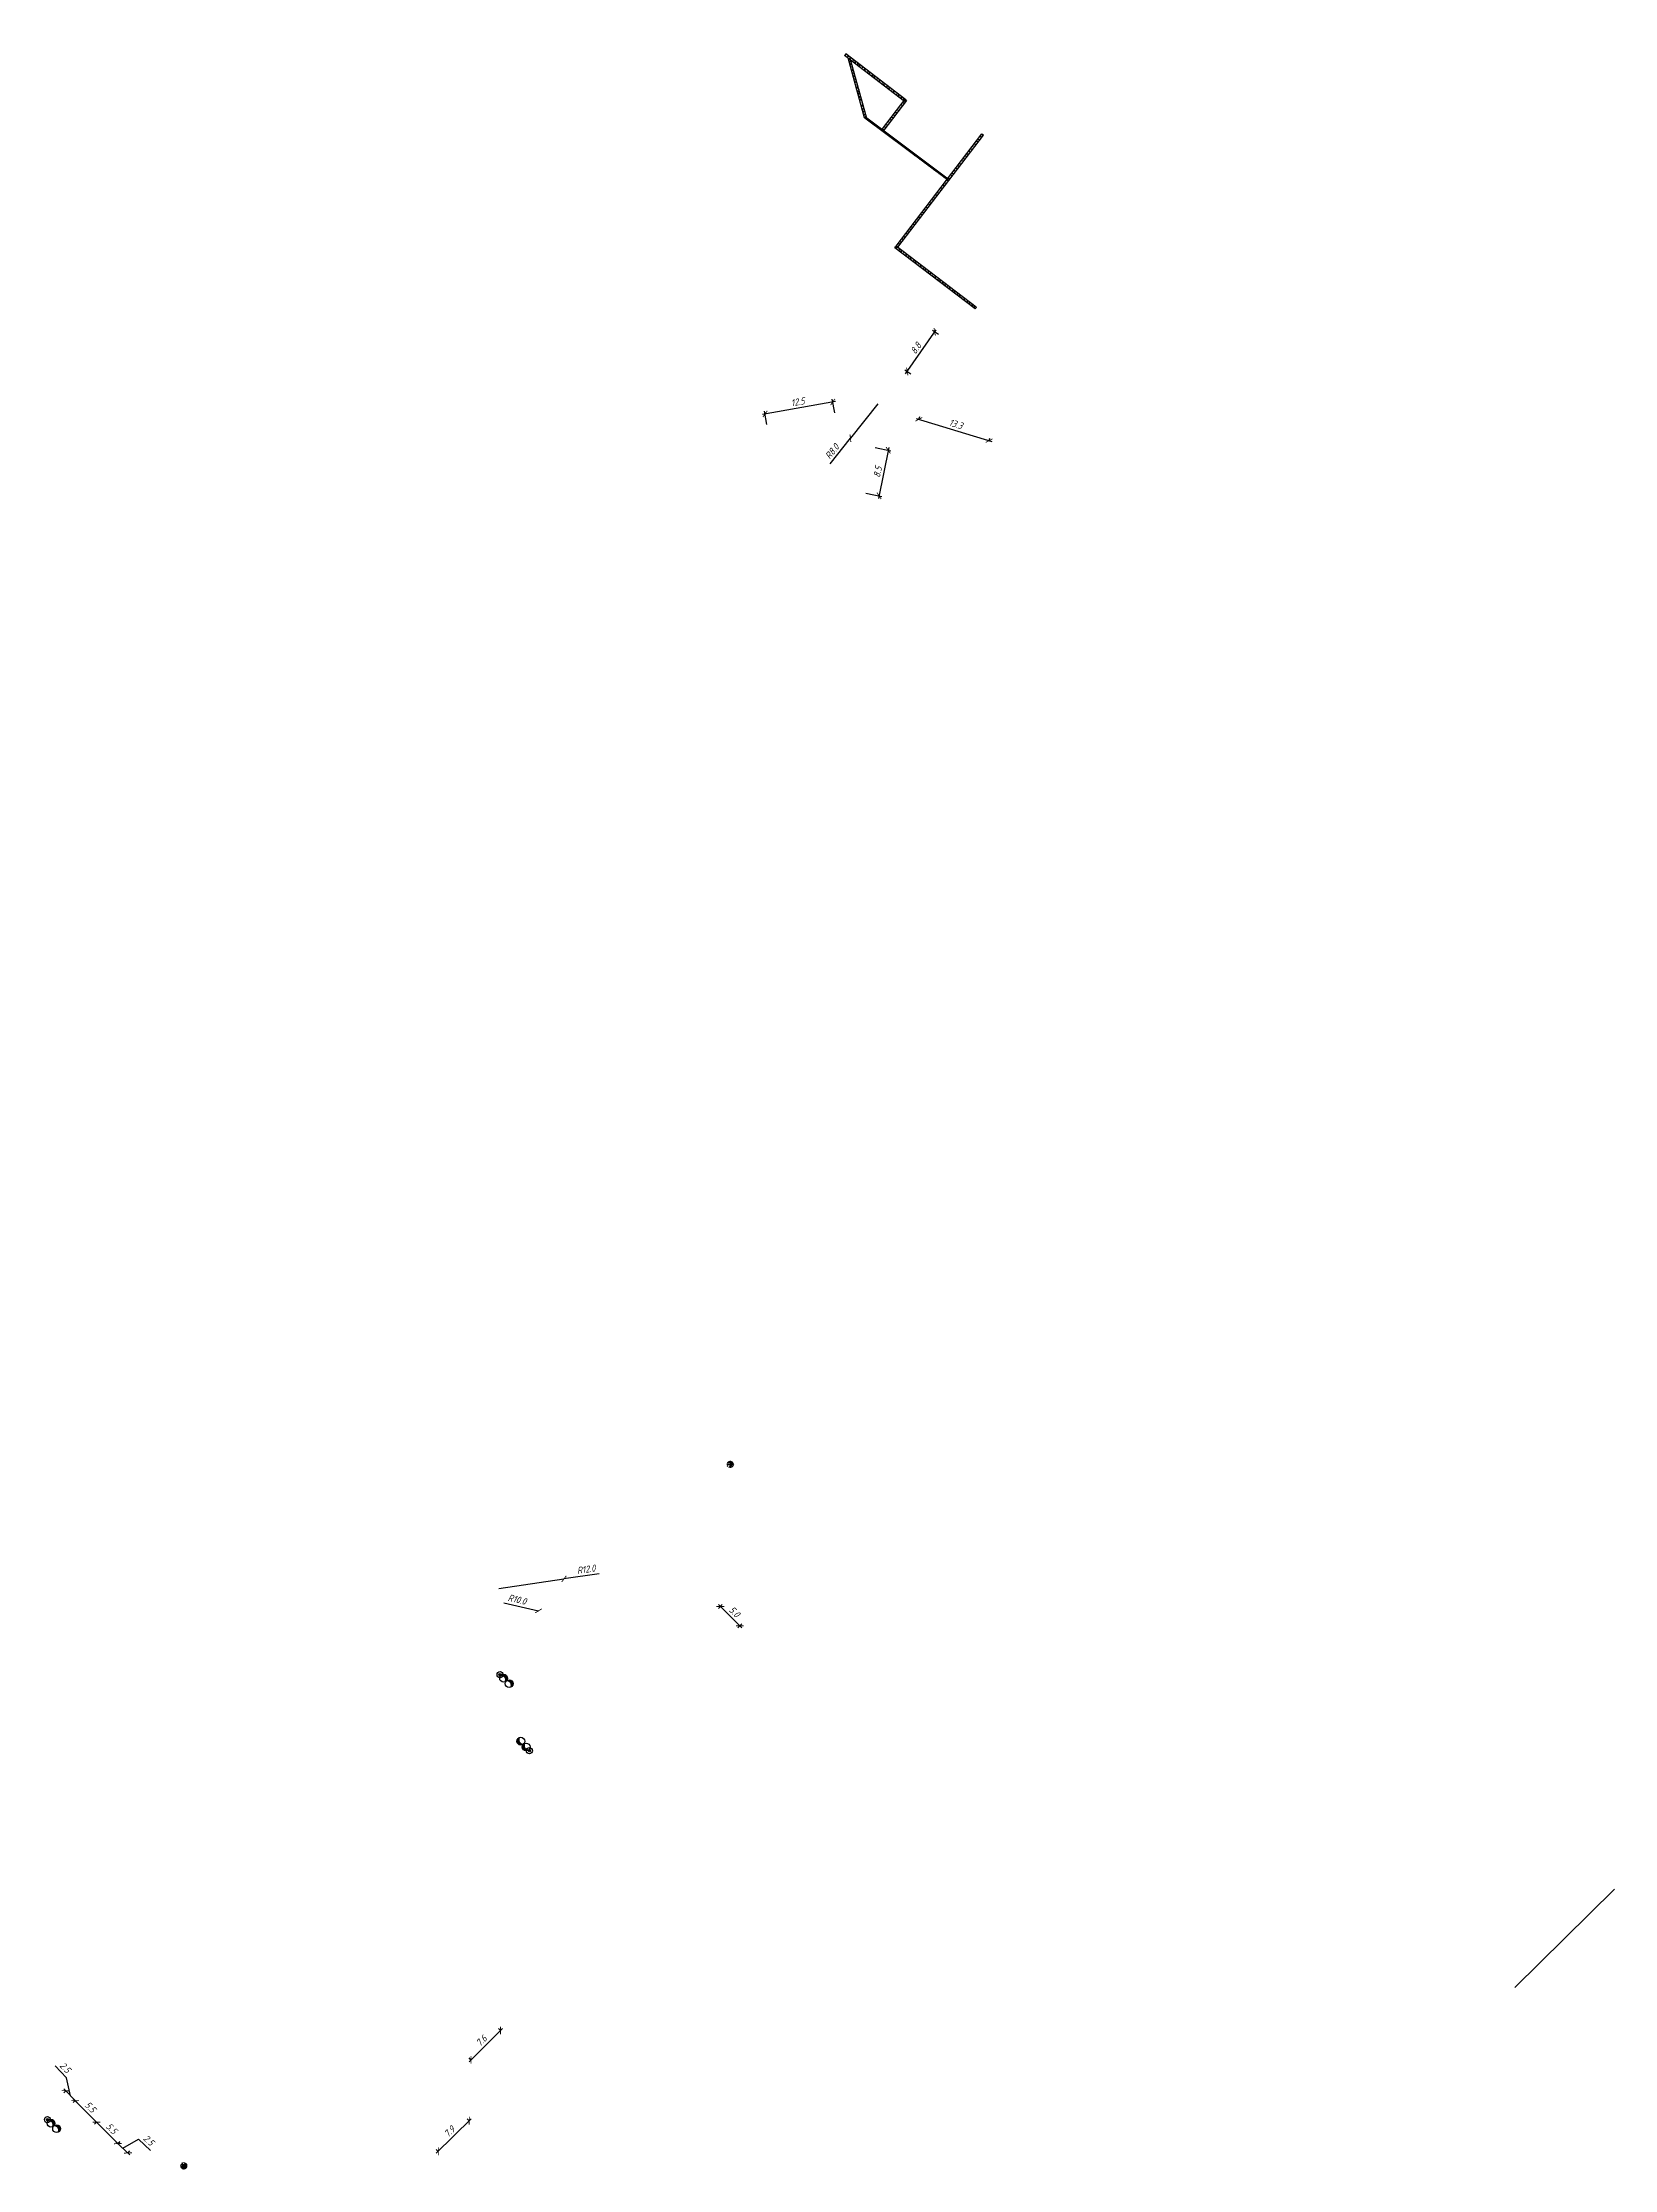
# Model space of a CAD drawing. Extents: x -2918 to -212, y 225 to 5715.
# Drawn here: x -1961.1 to -1675.4, y 952.6 to 1339.1 of the extents above; entities that cross this region are included whole.
import ezdxf
from ezdxf.enums import TextEntityAlignment as Align

# ---------------------------------------------------------------- set-up
doc = ezdxf.new("R2010")
doc.units = 0
doc.layers.get('0').update_dxf_attribs({"linetype": 'CONTINUOUS'})
doc.layers.get('DEFPOINTS').update_dxf_attribs({"linetype": 'CONTINUOUS'})
for name, color, linetype in [('_МАФ_ВЕНТ__КОЖУХ', 12, 'CONTINUOUS'), ('БР_1000_300_150', 27, 'CONTINUOUS'), ('ДВ_ГП_П_МАФ', 20, 'CONTINUOUS'), ('ДВ_ГП_П_НО_СВЕТИЛЬНИК', 1, 'CONTINUOUS'), ('ДВ_ГП_П_НО_СВЕТИЛЬНИК_КОНТ', 80, 'CONTINUOUS'), ('ДВ_ГП_П_НО_ФУТЛЯР', 180, 'CONTINUOUS'), ('ДВ_ГП_П_ОФР_РАЗМЕРЫ_ОСН', 150, 'CONTINUOUS'), ('ЭН_ПНД_110_ФУТЛЯР', 5, 'CONTINUOUS')]:
    doc.layers.add(name, color=color, linetype=linetype)
doc.styles.get("Standard").update_dxf_attribs({"font": 'arial.ttf'})
doc.styles.add('НО', font='isocpeur.ttf')
doc.styles.add('СПДС', font='isocpeur.ttf', dxfattribs={"width": 0.9, "oblique": 15})
doc.dimstyles.new('ДЕЛОВОЙ_ВЕКТОР', dxfattribs={"dimtxt": 1.25, "dimasz": 1, "dimexe": 0.5, "dimexo": 0, "dimgap": 0.5, "dimtad": 1, "dimdec": 1, "dimzin": 1, "dimtxsty": 'СПДС', "dimblk": 'ARCHTICK', "dimcen": 0, "dimdle": 0.5, "dimclrd": 150, "dimclre": 150, "dimclrt": 150, "dimazin": 3, "dimtfac": 1, "dimtdec": 1, "dimtmove": 0, "dimatfit": 3, "dimtolj": 1, "dimtzin": 9})

# ---------------------------------------------------------------- blocks, each defined once
blk = doc.blocks.new('_ARCHTICK')
at = {"color": 0, "linetype": 'BYBLOCK', "const_width": 0.15}
blk.add_lwpolyline([(-0.5, -0.5), (0.5, 0.5)], dxfattribs=at)
blk = doc.blocks.new('*D120')
at = {"color": 150}
for p, q in [((-1837.59, 1055.27), (-1838.29, 1054.56)), ((-1838.29, 1055.27), (-1834.04, 1051.04)), ((-1834.04, 1051.75), (-1834.75, 1051.04))]:
    blk.add_line(p, q, dxfattribs=at)
at = {"layer": 'DEFPOINTS', "color": 0}
for p in [(-1837.59, 1055.27), (-1834.4, 1051.39), (-1834.04, 1051.75)]:
    blk.add_point(p, dxfattribs=at)
at = {"color": 150}
for p, rotation in [((-1837.94, 1054.92), 135.1309192630172), ((-1834.4, 1051.39), 315.1309192630172)]:
    blk.add_blockref('_ARCHTICK', p, dxfattribs=dict(at, rotation=rotation))
at = {"color": 150, "insert": (-1835.37, 1053.95), "char_height": 1.25, "attachment_point": 5, "rotation": 315.1309, "style": 'СПДС'}
blk.add_mtext('\\A1;5.0', dxfattribs=at)
blk = doc.blocks.new('*U16')
at = {"layer": 'ДВ_ГП_П_НО_СВЕТИЛЬНИК'}
h = blk.add_hatch(color=256, dxfattribs=at)
h.dxf.hatch_style = 1
h.paths.add_polyline_path([(0, -0.4, 1), (0, 0.4, 1)])
at = {"layer": 'ДВ_ГП_П_НО_СВЕТИЛЬНИК_КОНТ', "linetype": 'CONTINUOUS'}
for points in [[(-4.66, -1.39, 0.445586), (-3.25, 0.18, -0.671828), (-5.79, 0.9, 0.622756)], [(-1.82, -1.39, 0.445586), (-0.4, 0.18, -0.671828), (-2.94, 0.9, 0.622756)]]:
    blk.add_hatch(color=256, dxfattribs=at).paths.add_polyline_path(points)
at = {"layer": 'ДВ_ГП_П_НО_СВЕТИЛЬНИК', "linetype": 'CONTINUOUS'}
for radius in [1.1, 0.395]:
    blk.add_circle((0, 0), radius, dxfattribs=at)
at = {"layer": 'ДВ_ГП_П_НО_СВЕТИЛЬНИК_КОНТ'}
for centre in [(-4.66, 0.03), (-1.82, 0.03)]:
    blk.add_circle(centre, 1.42, dxfattribs=at)
at = {"style": 'НО', "flags": 5}
blk.add_attdef('ТИП', (3.38, -4.37), '', height=2.5, dxfattribs=at)
at = {"layer": 'ДВ_ГП_П_НО_ФУТЛЯР', "style": 'НО', "flags": 4}
blk.add_attdef('ФИДЕР', text='', height=2.5, rotation=360, dxfattribs=at).set_placement((1.51, 2.07), align=Align.RIGHT)
blk.add_attdef('НОМЕР', (1.51, 2.07), '', height=2.5, rotation=360, dxfattribs=at)
blk = doc.blocks.new('*D133')
at = {"color": 150}
for p, q in [((-1956.76, 969.27), (-1958.86, 971.44)), ((-1956.92, 966.91), (-1957.28, 966.56)), ((-1957.27, 967.27), (-1954.84, 964.75)), ((-1956.05, 966.01), (-1956.76, 969.27)), ((-1955.18, 965.11), (-1955.54, 964.76))]:
    blk.add_line(p, q, dxfattribs=at)
at = {"layer": 'DEFPOINTS', "color": 0}
for p in [(-1956.92, 966.91), (-1955.18, 965.11), (-1955.18, 965.11)]:
    blk.add_point(p, dxfattribs=at)
at = {"color": 150}
for p, rotation in [((-1956.92, 966.91), 134.0391555136699), ((-1955.18, 965.11), 314.0391555136699)]:
    blk.add_blockref('_ARCHTICK', p, dxfattribs=dict(at, rotation=rotation))
at = {"color": 150, "insert": (-1957, 971.14), "char_height": 1.25, "attachment_point": 5, "rotation": 314.0392, "style": 'СПДС'}
blk.add_mtext('\\A1;2.5', dxfattribs=at)
blk = doc.blocks.new('*D139')
at = {"color": 150}
for p, q in [((-1877.53, 978.22), (-1883.61, 972.17)), ((-1877.88, 977.87), (-1878.23, 978.22)), ((-1883.26, 972.52), (-1883.61, 972.88))]:
    blk.add_line(p, q, dxfattribs=at)
at = {"layer": 'DEFPOINTS', "color": 0}
for p in [(-1877.88, 977.87), (-1883.26, 972.52), (-1883.26, 972.52)]:
    blk.add_point(p, dxfattribs=at)
at = {"color": 150}
for p, rotation in [((-1877.88, 977.87), 44.8446078186643), ((-1883.26, 972.52), 224.8446078186643)]:
    blk.add_blockref('_ARCHTICK', p, dxfattribs=dict(at, rotation=rotation))
at = {"color": 150, "insert": (-1881.36, 975.99), "char_height": 1.25, "attachment_point": 5, "rotation": 44.8446, "style": 'СПДС'}
blk.add_mtext('\\A1;7.6', dxfattribs=at)
blk = doc.blocks.new('*D143')
at = {"color": 150}
for p, q in [((-1955.54, 965.46), (-1950.96, 960.85)), ((-1955.18, 965.11), (-1955.54, 964.76)), ((-1951.31, 961.21), (-1951.66, 960.85))]:
    blk.add_line(p, q, dxfattribs=at)
at = {"layer": 'DEFPOINTS', "color": 0}
for p in [(-1955.18, 965.11), (-1951.31, 961.21), (-1951.31, 961.21)]:
    blk.add_point(p, dxfattribs=at)
at = {"color": 150}
for p, rotation in [((-1955.18, 965.11), 134.7851722114461), ((-1951.31, 961.21), 314.7851722114461)]:
    blk.add_blockref('_ARCHTICK', p, dxfattribs=dict(at, rotation=rotation))
at = {"color": 150, "insert": (-1952.45, 963.95), "char_height": 1.25, "attachment_point": 5, "rotation": 314.7852, "style": 'СПДС'}
blk.add_mtext('\\A1;5.5', dxfattribs=at)
blk = doc.blocks.new('*D144')
at = {"color": 150}
for p, q in [((-1951.66, 961.56), (-1947.08, 956.95)), ((-1951.31, 961.21), (-1951.66, 960.85)), ((-1947.44, 957.3), (-1947.08, 957.65))]:
    blk.add_line(p, q, dxfattribs=at)
at = {"layer": 'DEFPOINTS', "color": 0}
for p in [(-1951.31, 961.21), (-1947.44, 957.3), (-1947.44, 957.3)]:
    blk.add_point(p, dxfattribs=at)
at = {"color": 150}
for p, rotation in [((-1951.31, 961.21), 134.7851722114461), ((-1947.44, 957.3), 314.7851722114461)]:
    blk.add_blockref('_ARCHTICK', p, dxfattribs=dict(at, rotation=rotation))
at = {"color": 150, "insert": (-1948.57, 960.05), "char_height": 1.25, "attachment_point": 5, "rotation": 314.7852, "style": 'СПДС'}
blk.add_mtext('\\A1;5.5', dxfattribs=at)
blk = doc.blocks.new('*D145')
at = {"color": 150}
for p, q in [((-1947.8, 957.64), (-1945.23, 955.26)), ((-1947.44, 957.3), (-1947.1, 957.67)), ((-1946.51, 956.45), (-1943.71, 958.11)), ((-1945.59, 955.6), (-1945.25, 955.97)), ((-1943.71, 958.11), (-1941.48, 956.06))]:
    blk.add_line(p, q, dxfattribs=at)
at = {"layer": 'DEFPOINTS', "color": 0}
for p in [(-1947.44, 957.3), (-1945.59, 955.6), (-1945.59, 955.6)]:
    blk.add_point(p, dxfattribs=at)
at = {"color": 150}
for p, rotation in [((-1947.44, 957.3), 137.2837352834689), ((-1945.59, 955.6), 317.2837352834689)]:
    blk.add_blockref('_ARCHTICK', p, dxfattribs=dict(at, rotation=rotation))
at = {"color": 150, "insert": (-1941.83, 957.91), "char_height": 1.25, "attachment_point": 5, "rotation": 317.2837, "style": 'СПДС'}
blk.add_mtext('\\A1;2.5', dxfattribs=at)
blk = doc.blocks.new('*D147')
at = {"color": 150}
for p, q in [((-1889.56, 955.55), (-1883.22, 961.82)), ((-1883.57, 961.47), (-1883.93, 961.83)), ((-1889.2, 955.9), (-1889.56, 956.26))]:
    blk.add_line(p, q, dxfattribs=at)
at = {"layer": 'DEFPOINTS', "color": 0}
for p in [(-1883.57, 961.47), (-1883.57, 961.47), (-1889.2, 955.9)]:
    blk.add_point(p, dxfattribs=at)
at = {"color": 150}
for p, rotation in [((-1883.57, 961.47), 44.69568996129202), ((-1889.2, 955.9), 224.695689961292)]:
    blk.add_blockref('_ARCHTICK', p, dxfattribs=dict(at, rotation=rotation))
at = {"color": 150, "insert": (-1887.18, 959.49), "char_height": 1.25, "attachment_point": 5, "rotation": 44.6957, "style": 'СПДС'}
blk.add_mtext('\\A1;7.9', dxfattribs=at)
blk = doc.blocks.new('*D205')
at = {"layer": 'DEFPOINTS', "color": 0}
for p in [(-1798.97, 1286.54), (-1798.3, 1286.07), (-1803.29, 1278.87)]:
    blk.add_point(p, dxfattribs=at)
at = {"layer": 'ДВ_ГП_П_ОФР_РАЗМЕРЫ_ОСН', "color": 150}
for p, q in [((-1804.25, 1278.92), (-1798.69, 1286.95)), ((-1798.3, 1286.07), (-1799.38, 1286.82)), ((-1803.29, 1278.87), (-1804.37, 1279.62))]:
    blk.add_line(p, q, dxfattribs=at)
for p, rotation in [((-1798.97, 1286.54), 55.26251542025389), ((-1803.96, 1279.34), 235.2625154202539)]:
    blk.add_blockref('_ARCHTICK', p, dxfattribs=dict(at, rotation=rotation))
at = {"layer": 'ДВ_ГП_П_ОФР_РАЗМЕРЫ_ОСН', "color": 150, "insert": (-1802.39, 1283.58), "char_height": 1.25, "attachment_point": 5, "rotation": 55.2625, "style": 'СПДС'}
blk.add_mtext('\\A1;8.8', dxfattribs=at)
blk = doc.blocks.new('*D206')
at = {"layer": 'DEFPOINTS', "color": 0}
for p in [(-1817.15, 1271.86), (-1829.8, 1271.64), (-1829.46, 1269.7)]:
    blk.add_point(p, dxfattribs=at)
at = {"layer": 'ДВ_ГП_П_ОФР_РАЗМЕРЫ_ОСН', "color": 150}
for p, q in [((-1817, 1273.89), (-1830.29, 1271.55)), ((-1829.46, 1269.7), (-1829.89, 1272.13)), ((-1817.15, 1271.86), (-1817.58, 1274.3))]:
    blk.add_line(p, q, dxfattribs=at)
for p, rotation in [((-1829.8, 1271.64), 189.987046206232), ((-1817.49, 1273.81), 9.987046206232)]:
    blk.add_blockref('_ARCHTICK', p, dxfattribs=dict(at, rotation=rotation))
at = {"layer": 'ДВ_ГП_П_ОФР_РАЗМЕРЫ_ОСН', "color": 150, "insert": (-1823.84, 1273.83), "char_height": 1.25, "attachment_point": 5, "rotation": 9.987, "style": 'СПДС'}
blk.add_mtext('\\A1;12.5', dxfattribs=at)
blk = doc.blocks.new('*D207')
at = {"layer": 'DEFPOINTS', "color": 0}
for p in [(-1809.81, 1265.52), (-1811.47, 1257.22), (-1809.08, 1256.75)]:
    blk.add_point(p, dxfattribs=at)
at = {"layer": 'ДВ_ГП_П_ОФР_РАЗМЕРЫ_ОСН', "color": 150}
for p, q in [((-1809.81, 1265.52), (-1806.93, 1264.94)), ((-1807.32, 1265.53), (-1809.18, 1256.26)), ((-1811.47, 1257.22), (-1808.59, 1256.65))]:
    blk.add_line(p, q, dxfattribs=at)
for p, rotation in [((-1807.42, 1265.04), 78.69998946670448), ((-1809.08, 1256.75), 258.6999894667044)]:
    blk.add_blockref('_ARCHTICK', p, dxfattribs=dict(at, rotation=rotation))
at = {"layer": 'ДВ_ГП_П_ОФР_РАЗМЕРЫ_ОСН', "color": 150, "insert": (-1809.35, 1261.11), "char_height": 1.25, "attachment_point": 5, "rotation": 78.7, "style": 'СПДС'}
blk.add_mtext('\\A1;8.5', dxfattribs=at)
blk = doc.blocks.new('*D208')
at = {"layer": 'DEFPOINTS', "color": 0}
for p in [(-1801.85, 1270.67), (-1789.08, 1266.79), (-1789.08, 1266.79)]:
    blk.add_point(p, dxfattribs=at)
at = {"layer": 'ДВ_ГП_П_ОФР_РАЗМЕРЫ_ОСН', "color": 150}
for p, q in [((-1802.32, 1270.81), (-1788.6, 1266.64)), ((-1801.85, 1270.67), (-1801.7, 1271.15)), ((-1789.08, 1266.79), (-1788.93, 1267.26))]:
    blk.add_line(p, q, dxfattribs=at)
for p, rotation in [((-1801.85, 1270.67), 163.0862781749764), ((-1789.08, 1266.79), 343.0862781749764)]:
    blk.add_blockref('_ARCHTICK', p, dxfattribs=dict(at, rotation=rotation))
at = {"layer": 'ДВ_ГП_П_ОФР_РАЗМЕРЫ_ОСН', "color": 150, "insert": (-1795.13, 1269.8), "char_height": 1.25, "attachment_point": 5, "rotation": 343.0863, "style": 'СПДС'}
blk.add_mtext('\\A1;13.3', dxfattribs=at)
blk = doc.blocks.new('*D232')
at = {"layer": 'DEFPOINTS', "color": 0}
for p in [(-1866.35, 1059.93), (-1878.22, 1058.16)]:
    blk.add_point(p, dxfattribs=at)
at = {"layer": 'БР_1000_300_150', "color": 150}
for p in [(-1878.22, 1058.16), (-1859.94, 1060.88)]:
    blk.add_line(p, (-1866.35, 1059.93), dxfattribs=at)
at = {"layer": 'БР_1000_300_150', "color": 150, "rotation": 188.4746494658731}
blk.add_blockref('_ARCHTICK', (-1866.35, 1059.93), dxfattribs=at)
at = {"layer": 'БР_1000_300_150', "color": 150, "insert": (-1862.32, 1061.67), "char_height": 1.25, "attachment_point": 5, "rotation": 8.4746, "style": 'СПДС'}
blk.add_mtext('\\A1;R12.0', dxfattribs=at)
blk = doc.blocks.new('*D233')
at = {"layer": 'DEFPOINTS', "color": 0}
for p in [(-1880.73, 1056.42), (-1871, 1054.12)]:
    blk.add_point(p, dxfattribs=at)
at = {"layer": 'БР_1000_300_150', "color": 150}
blk.add_line((-1877.31, 1055.61), (-1871, 1054.12), dxfattribs=at)
at = {"layer": 'БР_1000_300_150', "color": 150, "rotation": 346.6984389335187}
blk.add_blockref('_ARCHTICK', (-1871, 1054.12), dxfattribs=at)
at = {"layer": 'БР_1000_300_150', "color": 150, "insert": (-1874.87, 1056.19), "char_height": 1.25, "attachment_point": 5, "rotation": 346.6984, "style": 'СПДС'}
blk.add_mtext('\\A1;R10.0', dxfattribs=at)
blk = doc.blocks.new('*D235')
at = {"layer": 'DEFPOINTS', "color": 0}
for p in [(-1809.33, 1273.5), (-1814.29, 1267.23)]:
    blk.add_point(p, dxfattribs=at)
at = {"layer": 'БР_1000_300_150', "color": 150}
for p in [(-1809.33, 1273.5), (-1817.96, 1262.58)]:
    blk.add_line(p, (-1814.29, 1267.23), dxfattribs=at)
at = {"layer": 'БР_1000_300_150', "color": 150, "rotation": 51.66028793182069}
blk.add_blockref('_ARCHTICK', (-1814.29, 1267.23), dxfattribs=at)
at = {"layer": 'БР_1000_300_150', "color": 150, "insert": (-1817.63, 1264.82), "char_height": 1.25, "attachment_point": 5, "rotation": 51.6603, "style": 'СПДС'}
blk.add_mtext('\\A1;R8.0', dxfattribs=at)
blk = doc.blocks.new('*U253')
at = {"layer": 'ЭН_ПНД_110_ФУТЛЯР'}
h = blk.add_hatch(dxfattribs=at)
h.set_pattern_fill('ANSI33', color=4, scale=0.1, angle=13.9914)
h.set_pattern_definition([(58.99139, (-19628.0896, 9840.9738), (-0.544252082, 0.327130969), []), (58.99139, (-19627.6539, 9841.08235), (-0.544252082, 0.327130969), [0.3175, -0.15875])])
h.paths.add_polyline_path([(3.43, -14.36), (3.57, -14.33), (3.71, -14.29), (0.14, 0.04), (0, 0), (-0.14, -0.04)])
at = {"layer": 'ЭН_ПНД_110_ФУТЛЯР', "color": 4}
for p, q in [((-0.14, -0.04), (0, 0)), ((0.14, 0.04), (0, 0)), ((0.14, 0.04), (3.71, -14.29)), ((-0.14, -0.04), (3.43, -14.36)), ((3.43, -14.36), (3.57, -14.33)), ((3.71, -14.29), (3.57, -14.33))]:
    blk.add_line(p, q, dxfattribs=at)
at = {"layer": 'ЭН_ПНД_110_ФУТЛЯР', "color": 1, "width": 0.7}
blk.add_attdef('РАССТОЯНИЕ', text='', height=1, rotation=283.9914, dxfattribs=at).set_placement((1.93, -7.13), align=Align.BOTTOM_CENTER)
blk = doc.blocks.new('*U254')
at = {"layer": 'ЭН_ПНД_110_ФУТЛЯР'}
h = blk.add_hatch(dxfattribs=at)
h.set_pattern_fill('ANSI33', color=4, scale=0.1, angle=-76.0344)
h.set_pattern_definition([(328.96559, (9849.81113, 19623.6563), (0.327376007, 0.544104723), []), (328.96559, (9849.9195, 19623.22054), (0.327376007, 0.544104723), [0.3175, -0.15875])])
h.paths.add_polyline_path([(-20.11, -4.85), (-20.08, -4.99), (-20.04, -5.13), (0.04, -0.14), (0, 0), (-0.04, 0.14)])
at = {"layer": 'ЭН_ПНД_110_ФУТЛЯР', "color": 4}
for p, q in [((-0.04, 0.14), (-20.11, -4.85)), ((-0.04, 0.14), (0, 0)), ((0.04, -0.14), (0, 0)), ((0.04, -0.14), (-20.04, -5.13)), ((-20.11, -4.85), (-20.08, -4.99)), ((-20.04, -5.13), (-20.08, -4.99))]:
    blk.add_line(p, q, dxfattribs=at)
at = {"layer": 'ЭН_ПНД_110_ФУТЛЯР', "color": 1, "width": 0.7}
blk.add_attdef('РАССТОЯНИЕ', text='', height=1, rotation=193.9656, dxfattribs=at).set_placement((-10, -2.64), align=Align.BOTTOM_CENTER)
blk = doc.blocks.new('*U255')
at = {"layer": 'ЭН_ПНД_110_ФУТЛЯР'}
h = blk.add_hatch(dxfattribs=at)
h.set_pattern_fill('ANSI33', color=4, scale=0.1, angle=14.5138)
h.set_pattern_definition([(59.5138312, (-19717.0055, 9661.5919), (-0.547212301, 0.322154773), []), (59.5138312, (-19716.57084, 9661.70445), (-0.547212301, 0.322154773), [0.3175, -0.15875])])
h.paths.add_polyline_path([(3.7, -14.62), (3.78, -14.6), (3.86, -14.57), (0.08, 0.02), (0, 0), (-0.08, -0.02)])
at = {"layer": 'ЭН_ПНД_110_ФУТЛЯР', "color": 4}
for p, q in [((-0.08, -0.02), (0, 0)), ((0.08, 0.02), (0, 0)), ((0.08, 0.02), (3.86, -14.57)), ((-0.08, -0.02), (3.7, -14.62)), ((3.7, -14.62), (3.78, -14.6)), ((3.86, -14.57), (3.78, -14.6))]:
    blk.add_line(p, q, dxfattribs=at)
at = {"layer": 'ЭН_ПНД_110_ФУТЛЯР', "color": 1, "width": 0.7}
blk.add_attdef('РАССТОЯНИЕ', text='', height=1, rotation=284.5138, dxfattribs=at).set_placement((1.97, -7.28), align=Align.BOTTOM_CENTER)
blk = doc.blocks.new('*U256')
at = {"layer": 'ЭН_ПНД_110_ФУТЛЯР'}
h = blk.add_hatch(dxfattribs=at)
h.set_pattern_fill('ANSI33', color=4, scale=0.1, angle=-23.288)
h.set_pattern_definition([(21.7119534, (-9657.18665, 19719.16356), (-0.234912275, 0.589950187), []), (21.7119534, (-9656.7742, 19718.98604), (-0.234912275, 0.589950187), [0.3175, -0.15875])])
h.paths.add_polyline_path([(-3.66, -8.13), (-3.52, -8.18), (-3.39, -8.24), (0.13, -0.06), (0, 0), (-0.13, 0.06)])
at = {"layer": 'ЭН_ПНД_110_ФУТЛЯР', "color": 4}
for p, q in [((-0.13, 0.06), (-3.66, -8.13)), ((-0.13, 0.06), (0, 0)), ((0.13, -0.06), (0, 0)), ((0.13, -0.06), (-3.39, -8.24)), ((-3.66, -8.13), (-3.52, -8.18)), ((-3.39, -8.24), (-3.52, -8.18))]:
    blk.add_line(p, q, dxfattribs=at)
at = {"layer": 'ЭН_ПНД_110_ФУТЛЯР', "color": 1, "width": 0.7}
blk.add_attdef('РАССТОЯНИЕ', text='', height=1, rotation=246.712, dxfattribs=at).set_placement((-1.63, -4.15), align=Align.BOTTOM_CENTER)
blk = doc.blocks.new('*U257')
at = {"layer": 'ЭН_ПНД_110_ФУТЛЯР'}
h = blk.add_hatch(dxfattribs=at)
h.set_pattern_fill('ANSI33', color=4, scale=0.1, angle=13.9272)
h.set_pattern_definition([(58.927211, (-19617.05405, 9862.9537), (-0.54388531, 0.3277404), []), (58.927211, (-19616.61823, 9863.0618), (-0.54388531, 0.3277404), [0.3175, -0.15875])])
h.paths.add_polyline_path([(2.52, -10.77), (2.66, -10.74), (2.8, -10.7), (0.14, 0.03), (0, 0), (-0.14, -0.03)])
at = {"layer": 'ЭН_ПНД_110_ФУТЛЯР', "color": 4}
for p, q in [((-0.14, -0.03), (0, 0)), ((0.14, 0.03), (0, 0)), ((0.14, 0.03), (2.8, -10.7)), ((-0.14, -0.03), (2.52, -10.77)), ((2.52, -10.77), (2.66, -10.74)), ((2.8, -10.7), (2.66, -10.74))]:
    blk.add_line(p, q, dxfattribs=at)
at = {"layer": 'ЭН_ПНД_110_ФУТЛЯР', "color": 1, "width": 0.7}
blk.add_attdef('РАССТОЯНИЕ', text='', height=1, rotation=283.9272, dxfattribs=at).set_placement((1.47, -5.33), align=Align.BOTTOM_CENTER)
blk = doc.blocks.new('*U258')
at = {"layer": 'ЭН_ПНД_110_ФУТЛЯР'}
h = blk.add_hatch(dxfattribs=at)
h.set_pattern_fill('ANSI33', color=4, scale=0.1, angle=103.979)
h.set_pattern_definition([(148.9790266, (-9845.2089, -19625.96564), (-0.3272484, -0.544181482), []), (148.9790266, (-9845.31736, -19625.5299), (-0.3272484, -0.544181482), [0.3175, -0.15875])])
h.paths.add_polyline_path([(5.35, 1.18), (5.31, 1.32), (5.28, 1.46), (-0.04, 0.14), (0, 0), (0.04, -0.14)])
at = {"layer": 'ЭН_ПНД_110_ФУТЛЯР', "color": 4}
for p, q in [((-0.04, 0.14), (5.28, 1.46)), ((-0.04, 0.14), (0, 0)), ((0.04, -0.14), (0, 0)), ((0.04, -0.14), (5.35, 1.18)), ((5.28, 1.46), (5.31, 1.32)), ((5.35, 1.18), (5.31, 1.32))]:
    blk.add_line(p, q, dxfattribs=at)
at = {"layer": 'ЭН_ПНД_110_ФУТЛЯР', "color": 1, "width": 0.7}
blk.add_attdef('РАССТОЯНИЕ', text='', height=1, rotation=13.979, dxfattribs=at).set_placement((2.62, 0.8), align=Align.BOTTOM_CENTER)
blk = doc.blocks.new('ОГРАЖДЕНИЯ_ВЕНТИЛЯЦИОННЫХ_')
at = {"layer": '_МАФ_ВЕНТ__КОЖУХ'}
h = blk.add_hatch(dxfattribs=at)
h.set_pattern_fill('ESCHER', color=256, scale=0.05)
edge = h.paths.add_edge_path()
edge.add_arc((0, 0), 0.6, 0, 360)
at = {"layer": '_МАФ_ВЕНТ__КОЖУХ', "const_width": 0.1}
blk.add_lwpolyline([(0, -0.6, -1), (0, 0.6, -1)], format="xyb", close=True, dxfattribs=at)

msp = doc.modelspace()

# ---------------------------------------------------------------- linework, layer by layer
at = {"layer": 'БР_1000_300_150'}
msp.add_lwpolyline([(-1693.52, 985.67), (-1675.42, 1003.55)], dxfattribs=at)

# ---------------------------------------------------------------- block references
at = {"layer": 'ДВ_ГП_П_МАФ', "zscale": 7.46735527297754}
for p in [(-1836.13, 1080.75), (-1935.43, 953.26)]:
    msp.add_blockref('ОГРАЖДЕНИЯ_ВЕНТИЛЯЦИОННЫХ_', p, dxfattribs=at)
at = {"layer": 'ДВ_ГП_П_НО_СВЕТИЛЬНИК_КОНТ', "xscale": 0.5, "yscale": 0.5}
for p, rotation in [((-1877.97, 1042.53), 135.7614401192134), ((-1872.63, 1028.71), 312.7449091546959), ((-1960.23, 961.66), 135.7614401192134)]:
    msp.add_blockref('*U16', p, dxfattribs=dict(at, rotation=rotation))
at = {"layer": 'ЭН_ПНД_110_ФУТЛЯР', "ltscale": 5, "xscale": 1.240902204056103, "yscale": 1.240902204056103, "zscale": 1.240902204056103, "rotation": 218.6387513798763}
for name, p in [('*U257', (-1804.34, 1328.58)), ('*U256', (-1811.56, 1325.5)), ('*U255', (-1796.61, 1314.24)), ('*U258', (-1804.23, 1328.72)), ('*U254', (-1805.83, 1302.03)), ('*U253', (-1791.52, 1290.87))]:
    msp.add_blockref(name, p, dxfattribs=at)

# ---------------------------------------------------------------- dimensions: what is measured, and where the dimension line sits
for p1, p2, distance, picture, middle in [((-1837.59, 1055.27), (-1834.04, 1051.75), -0.5, '*D120', (-1835.37, 1053.95)), ((-1877.88, 977.87), (-1883.26, 972.52), 0, '*D139', (-1881.36, 975.99)), ((-1955.18, 965.11), (-1951.31, 961.21), 0, '*D143', (-1952.45, 963.95)), ((-1951.31, 961.21), (-1947.44, 957.3), 0, '*D144', (-1948.57, 960.05)), ((-1947.44, 957.3), (-1945.59, 955.6), 0, '*D145', (-1942.57, 958.6)), ((-1889.2, 955.9), (-1883.57, 961.47), 0, '*D147', (-1887.18, 959.49))]:
    dim = msp.add_aligned_dim(p1=p1, p2=p2, distance=distance, dimstyle='ДЕЛОВОЙ_ВЕКТОР')
    dim.commit()
    dim.dimension.update_dxf_attribs({"geometry": picture, "text_midpoint": middle})
dim = msp.add_linear_dim(base=(-1955.18, 965.11), p1=(-1956.92, 966.91), p2=(-1955.18, 965.11), angle=314.0392, dimstyle='ДЕЛОВОЙ_ВЕКТОР')
dim.commit()
dim.dimension.update_dxf_attribs({"geometry": '*D133', "text_midpoint": (-1957.11, 969.63), "dimtype": 161})
at = {"layer": 'БР_1000_300_150', "color": 5}
dim = msp.add_radius_dim(center=(-1809.33, 1273.5), mpoint=(-1814.29, 1267.23), dimstyle='ДЕЛОВОЙ_ВЕКТОР', dxfattribs=at)
dim.commit()
dim.dimension.update_dxf_attribs({"geometry": '*D235', "text_midpoint": (-1817.63, 1264.82)})
at = {"layer": 'БР_1000_300_150'}
dim = msp.add_radius_dim(center=(-1878.22, 1058.16), mpoint=(-1866.35, 1059.93), dimstyle='ДЕЛОВОЙ_ВЕКТОР', dxfattribs=at)
dim.commit()
dim.dimension.update_dxf_attribs({"geometry": '*D232', "text_midpoint": (-1862.32, 1061.67)})
dim = msp.add_radius_dim(center=(-1880.73, 1056.42), mpoint=(-1871, 1054.12), dimstyle='ДЕЛОВОЙ_ВЕКТОР', dxfattribs=at)
dim.commit()
dim.dimension.update_dxf_attribs({"geometry": '*D233', "text_midpoint": (-1875.13, 1055.1), "dimtype": 164})
at = {"layer": 'ДВ_ГП_П_ОФР_РАЗМЕРЫ_ОСН'}
for p1, p2, distance, picture, middle in [((-1803.29, 1278.87), (-1798.3, 1286.07), 0.82, '*D205', (-1802.39, 1283.58)), ((-1817.15, 1271.86), (-1829.46, 1269.7), -1.97, '*D206', (-1823.84, 1273.83)), ((-1801.85, 1270.67), (-1789.08, 1266.79), 0, '*D208', (-1795.13, 1269.8)), ((-1809.81, 1265.52), (-1811.47, 1257.22), 2.43, '*D207', (-1809.35, 1261.11))]:
    dim = msp.add_aligned_dim(p1=p1, p2=p2, distance=distance, dimstyle='ДЕЛОВОЙ_ВЕКТОР', dxfattribs=at)
    dim.commit()
    dim.dimension.update_dxf_attribs({"geometry": picture, "text_midpoint": middle})

doc.saveas('drawing.dxf')
